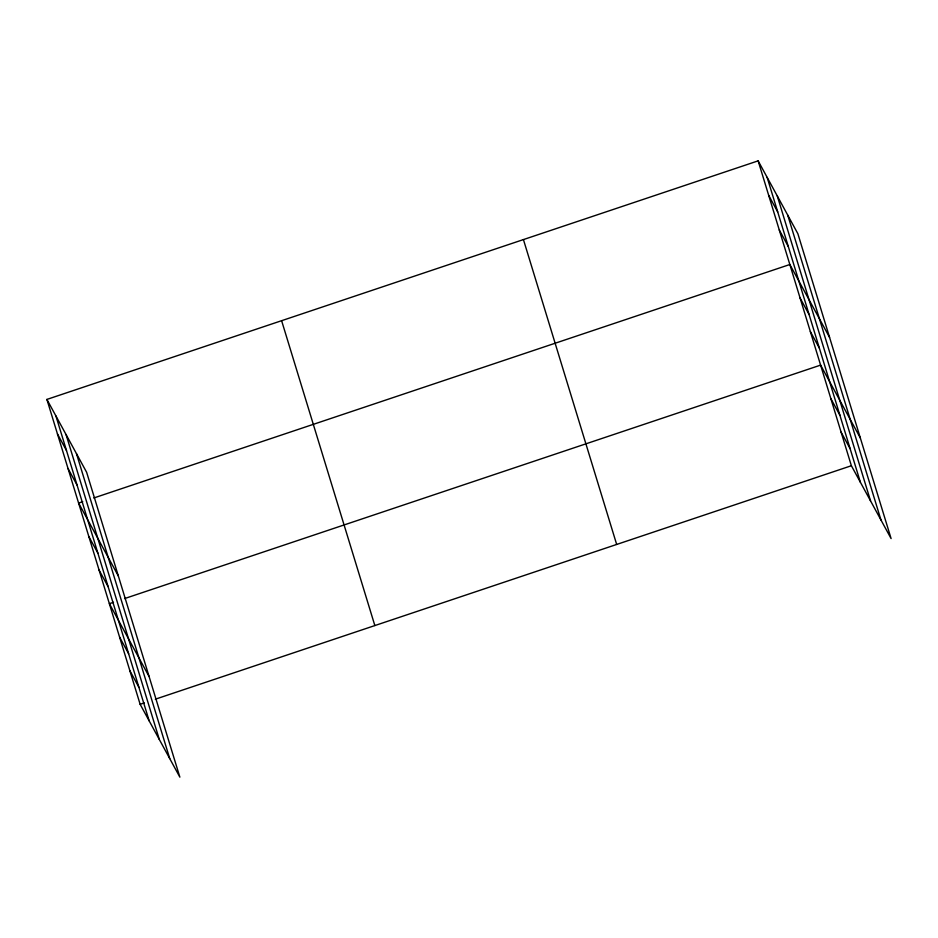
<?xml version="1.0" encoding="UTF-8"?>
<svg xmlns="http://www.w3.org/2000/svg" width="938" height="938" viewBox="0 0 938 938"><rect width="100%" height="100%" fill="white"/><g stroke="black" fill="none" stroke-linecap="round" stroke-linejoin="round"><path stroke-width="1.41" d="M46.9 399.424L86.624 472.271L179.862 777.145L140.137 704.297L46.9 399.424L758.139 160.855L797.863 233.703L891.1 538.576L851.376 465.729L758.139 160.855M82.743 501.689L78.604 503.073L118.317 575.932M93.788 497.984L789.843 264.516L829.555 337.363M113.51 602.29L109.371 603.685L149.095 676.533M124.555 598.585L820.609 365.117L860.334 437.976M140.137 704.297L144.288 702.902M155.333 699.197L851.376 465.729M768.703 195.409L777.719 211.953M779.279 229.962L788.295 246.495M800.102 298.05L809.119 314.593M810.35 331.583L819.366 348.127M830.869 398.662L839.885 415.194M841.128 432.195L850.145 448.727M57.464 433.966L66.481 450.51M68.04 468.519L77.057 485.063M88.864 536.606L97.88 553.15M99.111 570.152L108.128 586.684M119.63 637.219L128.647 653.763M129.89 670.752L138.906 687.296M787.721 215.13L880.97 520.004M777.285 195.983L870.534 500.857M767.155 177.399L860.392 482.273M523.427 239.577L616.676 544.45M281.611 320.69L374.848 625.564M76.482 453.687L169.731 758.561M66.047 434.54L159.296 739.414M55.917 415.956L149.154 720.83"/></g></svg>
